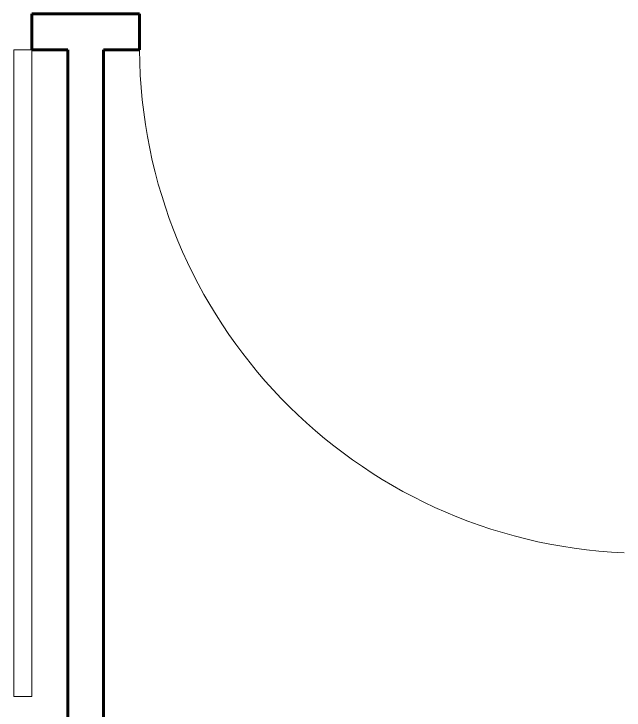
# Model space of a CAD drawing. Header units: metres. Extents: x 78 to 178, y -74 to 157.
# Drawn here: x 118.533 to 119.383, y 102.042 to 103.011 of the extents above; entities that cross this region are included whole.
import ezdxf

# ---------------------------------------------------------------- set-up
doc = ezdxf.new("R2010")
doc.units = ezdxf.units.M
doc.layers.add('envolvente', color=164, linetype='Continuous', lineweight=60)
doc.layers.add('puertas', color=15, linetype='Continuous', lineweight=9)

msp = doc.modelspace()

# ---------------------------------------------------------------- linework, layer by layer
at = {"layer": 'envolvente'}
for p, q in [((118.70784, 103.01091), (118.55784, 103.01091)), ((118.55784, 103.01091), (118.55784, 102.96091)), ((118.70784, 103.01091), (118.70784, 102.96091)), ((118.60784, 102.96091), (118.55784, 102.96091)), ((118.60784, 102.96091), (118.60784, 101.21091)), ((118.70784, 102.96091), (118.65784, 102.96091)), ((118.65784, 102.96091), (118.65784, 101.21091))]:
    msp.add_line(p, q, dxfattribs=at)
at = {"layer": 'puertas'}
msp.add_lwpolyline([(118.53284, 102.96091), (118.55784, 102.96091), (118.55784, 102.06091), (118.53284, 102.06091)], close=True, dxfattribs=at)
msp.add_arc((119.41235, 102.96481), 0.70451, 180.31692, 267.59983, dxfattribs=at)

doc.saveas('drawing.dxf')
